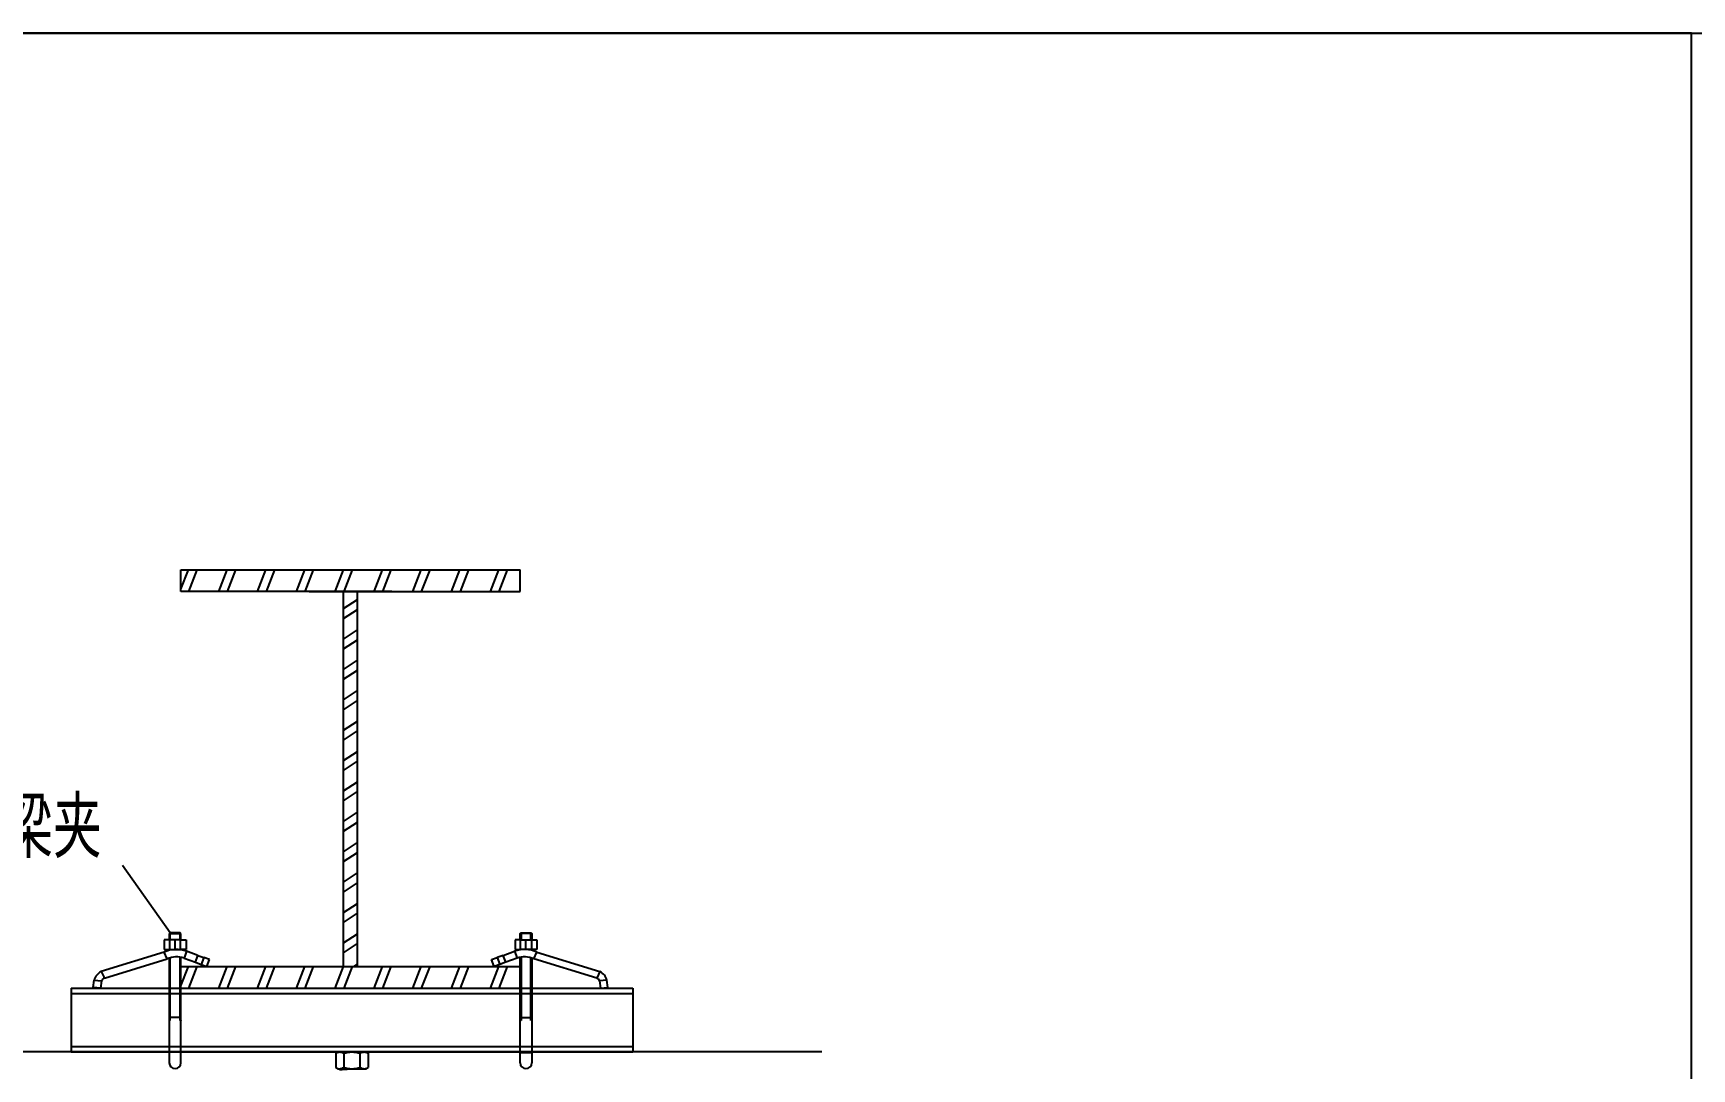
# Model space of a CAD drawing. Extents: x 27938 to 1507990, y 110129 to 923079.
# Drawn here: x 644956 to 655826, y 346485 to 353268 of the extents above; entities that cross this region are included whole.
import ezdxf

# ---------------------------------------------------------------- set-up
doc = ezdxf.new("R2010")
doc.units = 0
doc.header["$LTSCALE"] = 1000
doc.header["$MEASUREMENT"] = 0
doc.layers.add('W_DIM', color=4, linetype='Continuous')
doc.layers.add('walraven', color=7, linetype='Continuous')
doc.styles.get("Standard").update_dxf_attribs({"font": 'gbenor.shx', "bigfont": 'gbcbig.shx'})
doc.styles.add('wwp100', font='txt.shx', dxfattribs={"width": 0.7, "height": 400, "bigfont": 'hztxt.shx'})
doc.dimstyles.get("Standard").update_dxf_attribs({"dimtxt": 0.18, "dimasz": 0.18, "dimexe": 0.18, "dimexo": 0.0625, "dimgap": 0.09, "dimtad": 0, "dimtih": 1, "dimtoh": 1, "dimdec": 4, "dimzin": 0, "dimdsep": 46, "dimtxsty": 'Standard', "dimcen": 0.09, "dimadec": 0, "dimazin": 0, "dimtfac": 1, "dimtdec": 4, "dimtofl": 0, "dimtmove": 0, "dimatfit": 3, "dimfxl": 1, "dimtolj": 1, "dimtzin": 0, "dimarcsym": 0})

msp = doc.modelspace()

# ---------------------------------------------------------------- linework, layer by layer
at = {"color": 7}
for p, q in [((631747.7, 353268), (678564.6, 353268)), ((655824.9, 353268), (631747.7, 353268)), ((655824.9, 335847.7), (655824.9, 353268)), ((655824.9, 335847.7), (655824.9, 353268)), ((655824.9, 335847.7), (655824.9, 353268)), ((645204.3, 347013.1), (645204.3, 346595.7)), ((645924.5, 347013.1), (648147.6, 347013.1)), ((648886.2, 347013.1), (648886.2, 346595.7)), ((646953.6, 346485.8), (647136.9, 346485.8))]:
    msp.add_line(p, q, dxfattribs=at)
for p, q in [((645924.5, 349627.4), (645973.2, 349754.1)), ((645924.5, 349754.1), (648147.6, 349754.1)), ((645924.5, 349611.6), (645924.5, 349754.1)), ((645976.3, 349611.6), (646031.2, 349754.1)), ((646172.7, 349611.6), (646227.6, 349754.1)), ((646230.7, 349611.6), (646285.5, 349754.1)), ((646427.1, 349611.6), (646481.9, 349754.1)), ((646485, 349611.6), (646539.8, 349754.1)), ((646681.4, 349611.6), (646736.2, 349754.1)), ((646739.3, 349611.6), (646794.1, 349754.1)), ((646935.7, 349611.6), (646990.5, 349754.1)), ((646993.6, 349611.6), (647048.4, 349754.1)), ((647190, 349611.6), (647244.8, 349754.1)), ((647247.9, 349611.6), (647302.7, 349754.1)), ((647444.3, 349611.6), (647499.1, 349754.1)), ((647502.2, 349611.6), (647557, 349754.1)), ((647698.6, 349611.6), (647753.4, 349754.1)), ((647756.5, 349611.6), (647811.3, 349754.1)), ((647952.9, 349611.6), (648007.7, 349754.1)), ((648010.8, 349611.6), (648065.6, 349754.1)), ((648147.6, 349611.6), (648147.6, 349754.1)), ((646990.5, 347155.7), (646990.5, 349611.6)), ((647081.7, 347155.7), (647081.7, 349611.6)), ((646990.5, 349499), (647081.7, 349559.1)), ((646990.5, 349434.3), (647081.7, 349494.5)), ((646990.5, 349299.9), (647081.7, 349360.1)), ((646990.5, 349235.3), (647081.7, 349295.5)), ((646990.5, 349100.9), (647081.7, 349161.1)), ((646990.5, 349036.3), (647081.7, 349096.5)), ((646990.5, 348901.9), (647081.7, 348962)), ((646990.5, 348837.3), (647081.7, 348897.4)), ((646990.5, 348702.9), (647081.7, 348763)), ((646990.5, 348638.2), (647081.7, 348698.4)), ((646990.5, 348503.8), (647081.7, 348564)), ((646990.5, 348439.2), (647081.7, 348499.4)), ((646990.5, 348304.8), (647081.7, 348365)), ((646990.5, 348240.2), (647081.7, 348300.4)), ((646990.5, 348105.8), (647081.7, 348165.9)), ((646990.5, 348041.2), (647081.7, 348101.3)), ((646990.5, 347906.8), (647081.7, 347966.9)), ((646990.5, 347842.1), (647081.7, 347902.3)), ((646990.5, 347707.7), (647081.7, 347767.9)), ((646990.5, 347643.1), (647081.7, 347703.3)), ((646990.5, 347508.7), (647081.7, 347568.9)), ((646990.5, 347444.1), (647081.7, 347504.3)), ((646990.5, 347309.7), (647081.7, 347369.8)), ((646990.5, 347245.1), (647081.7, 347305.2)), ((645924.5, 347155.7), (648147.6, 347155.7)), ((645924.5, 347028.9), (645973.2, 347155.7)), ((645976.3, 347013.1), (646031.2, 347155.7)), ((646172.7, 347013.1), (646227.6, 347155.7)), ((646230.7, 347013.1), (646285.5, 347155.7)), ((646427.1, 347013.1), (646481.9, 347155.7)), ((646485, 347013.1), (646539.8, 347155.7)), ((646681.4, 347013.1), (646736.2, 347155.7)), ((646739.3, 347013.1), (646794.1, 347155.7)), ((646935.7, 347013.1), (646990.5, 347155.7)), ((646993.6, 347013.1), (647048.4, 347155.7)), ((647058.7, 347155.7), (647081.7, 347170.8)), ((647190, 347013.1), (647244.8, 347155.7)), ((647247.9, 347013.1), (647302.7, 347155.7)), ((647444.3, 347013.1), (647499.1, 347155.7)), ((647502.2, 347013.1), (647557, 347155.7)), ((647698.6, 347013.1), (647753.4, 347155.7)), ((647756.5, 347013.1), (647811.3, 347155.7)), ((647952.9, 347013.1), (648007.7, 347155.7)), ((648010.8, 347013.1), (648065.6, 347155.7))]:
    msp.add_line(p, q)
at = {"linetype": 'Continuous'}
for p, q in [((645204.3, 347013.1), (648886.2, 347013.1)), ((645204.3, 346977.5), (648886.2, 346977.5)), ((645204.3, 346631.4), (648886.2, 346631.4)), ((645204.3, 346595.7), (648886.2, 346595.7)), ((646939.5, 346587.5), (646953.6, 346595.7)), ((646939.5, 346587.5), (646939.5, 346494)), ((646953.6, 346595.7), (647136.9, 346595.7)), ((646992.4, 346587.5), (646992.4, 346494)), ((647098.1, 346587.5), (647098.1, 346494)), ((647151, 346587.5), (647136.9, 346595.7)), ((647151, 346587.5), (647151, 346494)), ((646953.6, 346485.8), (646939.5, 346494)), ((647136.9, 346485.8), (647151, 346494))]:
    msp.add_line(p, q, dxfattribs=at)
at = {"color": 2}
msp.add_line((637731.1, 346599.6), (650123.8, 346599.6), dxfattribs=at)
at = {"linetype": 'Continuous'}
for centre, start, end in [((646966, 346526.9), 262.59836, 263.36614), ((647124.5, 346526.9), 276.63385, 277.40314)]:
    msp.add_arc(centre, 41.2, start, end, dxfattribs=at)
for points, knots in [([(646939.5, 346587.5), (646943.6, 346589.9), (646952.1, 346594), (646961.4, 346595.7), (646965.9, 346595.7)], [0, 0, 0, 0, 0.5149312, 1, 1, 1, 1]), ([(646965.9, 346595.7), (646970.4, 346595.7), (646979.8, 346594), (646988.2, 346589.9), (646992.4, 346587.5)], [0, 0, 0, 0, 0.4850688, 1, 1, 1, 1]), ([(647098.1, 346587.5), (647102.3, 346589.9), (647110.7, 346594), (647120.1, 346595.7), (647124.6, 346595.7)], [0, 0, 0, 0, 0.5149312, 1, 1, 1, 1]), ([(647124.6, 346595.7), (647129.1, 346595.7), (647138.4, 346594), (647146.9, 346589.9), (647151, 346587.5)], [0, 0, 0, 0, 0.4850688, 1, 1, 1, 1]), ([(646939.5, 346494), (646941.2, 346493), (646947.9, 346489.4), (646955.2, 346486.8), (646960.7, 346486.1)], [0, 0, 0, 0, 0.2607399, 1, 1, 1, 1]), ([(647104.2, 346485.8), (647098.6, 346485.4), (647075.7, 346484.4), (647037, 346482.4), (646998.3, 346480.9), (646974.6, 346478.9), (646966.5, 346478.3), (646963.9, 346477.4)], [0.11280276, 0.11280276, 0.11280276, 0.11280276, 0.21833993, 0.54637953, 0.84847065, 0.94881238, 1, 1, 1, 1]), ([(646965.9, 346485.8), (646970.4, 346485.8), (646979.8, 346487.5), (646988.2, 346491.6), (646992.4, 346494)], [0, 0, 0, 0, 0.4850688, 1, 1, 1, 1]), ([(647031.4, 346485.8), (647027.1, 346485.6), (647005.5, 346484.8), (646983.7, 346484.4), (646966.6, 346481.7)], [0.58681215, 0.58681215, 0.58681215, 0.58681215, 0.66875117, 1, 1, 1, 1]), ([(647098.1, 346494), (647102.3, 346491.6), (647110.7, 346487.5), (647120.1, 346485.8), (647124.6, 346485.8)], [0, 0, 0, 0, 0.5149312, 1, 1, 1, 1]), ([(647129.8, 346486.1), (647131.6, 346486.4), (647139, 346487.8), (647146, 346491.1), (647151, 346494)], [0, 0, 0, 0, 0.2413187, 1, 1, 1, 1])]:
    msp.add_open_spline(points, degree=3, knots=knots, dxfattribs=at)
for points in [[(646992.4, 346587.5), (647009.5, 346592.5), (647027.4, 346595.7), (647045.3, 346595.7)], [(647045.3, 346595.7), (647063.1, 346595.7), (647081, 346592.5), (647098.1, 346587.5)], [(646982.4, 346485.8), (646977.4, 346485.4), (646972.4, 346484.8), (646967.4, 346484.1)], [(646992.4, 346494), (647009.5, 346489), (647027.4, 346485.8), (647045.3, 346485.8)], [(647045.3, 346485.8), (647063.1, 346485.8), (647081, 346489), (647098.1, 346494)]]:
    msp.add_open_spline(points, degree=3, dxfattribs=at)
at = {"layer": 'walraven'}
for p, q in [((647306.6, 349611.6), (645924.5, 349611.6)), ((646765.5, 349611.6), (648147.6, 349611.6))]:
    msp.add_line(p, q, dxfattribs=at)
at = {"layer": 'walraven', "color": 7, "linetype": 'Continuous'}
for p, q in [((645850.4, 347328.9), (645814.5, 347328.9)), ((645814.5, 347328.9), (645814.5, 347266.7)), ((645852.8, 347376.1), (645848, 347371.3)), ((645848, 347371.3), (645848, 347328.8)), ((645850.4, 347328.9), (645850.4, 347266.7)), ((645922.2, 347328.9), (645850.4, 347328.9)), ((645919.7, 347376.1), (645852.8, 347376.1)), ((645924.5, 347371.3), (645919.7, 347376.1)), ((645922.2, 347266.7), (645922.2, 347328.9)), ((645922.2, 347328.9), (645958, 347328.9)), ((645924.5, 347328.8), (645924.5, 347371.3)), ((645958, 347328.9), (645958, 347266.7)), ((648150, 347328.9), (648114.1, 347328.9)), ((648114.1, 347328.9), (648114.1, 347266.7)), ((648147.6, 347371.3), (648152.4, 347376.1)), ((648147.6, 347328.8), (648147.6, 347371.3)), ((648150, 347266.7), (648150, 347328.9)), ((648150, 347328.9), (648221.7, 347328.9)), ((648152.4, 347376.1), (648219.3, 347376.1)), ((648219.3, 347376.1), (648224.1, 347371.3)), ((648221.7, 347328.9), (648221.7, 347266.7)), ((648221.7, 347328.9), (648257.6, 347328.9)), ((648224.1, 347371.3), (648224.1, 347328.8)), ((648257.6, 347328.9), (648257.6, 347266.7)), ((645815.2, 347248.8), (645402.7, 347122.7)), ((645422.9, 347079.4), (645835.4, 347205.5)), ((645814.5, 347266.7), (645850.4, 347266.7)), ((645848, 347266.7), (645848, 347260.6)), ((645848, 347210.7), (645848, 346573.1)), ((645850.4, 347266.7), (645922.2, 347266.7)), ((645854.6, 347260.6), (645854.6, 347266.7)), ((645854.6, 346802.5), (645854.6, 347210.7)), ((645917.9, 347264.6), (645917.9, 347266.7)), ((645917.9, 347216), (645917.9, 346802.5)), ((645958, 347266.7), (645922.2, 347266.7)), ((645924.5, 347266.7), (645924.5, 347264.6)), ((645924.5, 346573.1), (645924.5, 347216)), ((645945, 347210.3), (646019.2, 347183.3)), ((646035.5, 347228.2), (645961.4, 347255.2)), ((646019.2, 347183.3), (646058.1, 347169.1)), ((646035.5, 347228.2), (646074.4, 347214)), ((646111.4, 347200.6), (646074.4, 347214)), ((646095, 347155.7), (646111.4, 347200.6)), ((647960.7, 347200.6), (647997.7, 347214)), ((647977.1, 347155.7), (647960.7, 347200.6)), ((648036.6, 347228.2), (647997.7, 347214)), ((648053, 347183.3), (648014.1, 347169.1)), ((648036.6, 347228.2), (648110.8, 347255.2)), ((648127.1, 347210.3), (648053, 347183.3)), ((648114.1, 347266.7), (648150, 347266.7)), ((648147.6, 347266.7), (648147.6, 347264.6)), ((648147.6, 346573.1), (648147.6, 347216)), ((648221.7, 347266.7), (648150, 347266.7)), ((648154.2, 347264.6), (648154.2, 347266.7)), ((648154.2, 347216), (648154.2, 346802.5)), ((648217.5, 347260.6), (648217.5, 347266.7)), ((648217.5, 346802.5), (648217.5, 347210.7)), ((648257.6, 347266.7), (648221.7, 347266.7)), ((648224.1, 347266.7), (648224.1, 347260.6)), ((648224.1, 347210.7), (648224.1, 346573.1)), ((648649.2, 347079.4), (648236.8, 347205.5)), ((648257, 347248.8), (648669.4, 347122.7)), ((646058.1, 347169.1), (646095, 347155.7)), ((648014.1, 347169.1), (647977.1, 347155.7)), ((645350.3, 347017.3), (645355.4, 347064.8)), ((645397.9, 347013.1), (645350.3, 347017.3)), ((645404.3, 347060.6), (645397.9, 347013.1)), ((648667.9, 347060.6), (648674.2, 347013.1)), ((648674.2, 347013.1), (648721.8, 347017.3)), ((648721.8, 347017.3), (648716.7, 347064.8)), ((645924.5, 346821.4), (645848, 346821.4)), ((645854.6, 346821.4), (645848, 346798.5)), ((645917.9, 346821.4), (645924.5, 346798.5)), ((648154.2, 346821.4), (648147.6, 346798.5)), ((648147.6, 346821.4), (648224.1, 346821.4)), ((648217.5, 346821.4), (648224.1, 346798.5)), ((645848, 346591.9), (645848, 346525)), ((645924.5, 346525), (645924.5, 346591.9)), ((648147.6, 346525), (648147.6, 346591.9)), ((648224.1, 346591.9), (648224.1, 346525))]:
    msp.add_line(p, q, dxfattribs=at)
at = {"layer": 'walraven', "color": 1, "linetype": 'Continuous'}
for p, q in [((645848, 347371.3), (645886.3, 347371.3)), ((645854.6, 347328.8), (645854.6, 347376.1)), ((645886.3, 347371.3), (645924.5, 347371.3)), ((645917.9, 347376.1), (645917.9, 347328.8)), ((648185.9, 347371.3), (648147.6, 347371.3)), ((648154.2, 347376.1), (648154.2, 347328.8)), ((648224.1, 347371.3), (648185.9, 347371.3)), ((648217.5, 347328.8), (648217.5, 347376.1)), ((645835.4, 347205.5), (645815.2, 347248.8)), ((645961.4, 347255.2), (645945, 347210.3)), ((646019.2, 347183.3), (646035.5, 347228.2)), ((646074.4, 347214), (646058.1, 347169.1)), ((647997.7, 347214), (648014.1, 347169.1)), ((648053, 347183.3), (648036.6, 347228.2)), ((648110.8, 347255.2), (648127.1, 347210.3)), ((648236.8, 347205.5), (648257, 347248.8)), ((645402.7, 347122.7), (645422.9, 347079.4)), ((648669.4, 347122.7), (648649.2, 347079.4)), ((645355.4, 347064.8), (645404.3, 347060.6)), ((648716.7, 347064.8), (648667.9, 347060.6)), ((648147.6, 346591.9), (648224.1, 346591.9))]:
    msp.add_line(p, q, dxfattribs=at)
at = {"layer": 'walraven', "color": 3, "linetype": 'Continuous'}
for p, q in [((645886.3, 347266.7), (645886.3, 347328.9)), ((648185.9, 347266.7), (648185.9, 347328.9))]:
    msp.add_line(p, q, dxfattribs=at)
at = {"layer": 'walraven', "color": 7, "linetype": 'Continuous'}
for centre, radius, start, end in [((645896, 347075.5), 191.2, 70, 115), ((645896, 347075.5), 143.4, 70, 115), ((648176.2, 347075.5), 191.2, 65, 110), ((648176.2, 347075.5), 143.4, 65, 110), ((645439.1, 347044.7), 86, 115, 166.46965), ((645439.1, 347044.7), 86, 115, 166.46965), ((645439.1, 347044.7), 38.2, 115, 155.50346), ((648633.1, 347044.7), 38.2, 24.49654, 65), ((648633.1, 347044.7), 86, 13.53035, 65), ((645886.3, 346525), 38.2, 180, 0), ((648185.9, 346525), 38.2, 180, 0)]:
    msp.add_arc(centre, radius, start, end, dxfattribs=at)

# ---------------------------------------------------------------- texts
at = {"layer": 'W_DIM', "color": 7, "style": 'wwp100', "width": 0.8}
msp.add_text('U型梁夹', height=400, dxfattribs=at).set_placement((644144, 347865.7))

# ---------------------------------------------------------------- leaders
at = {"color": 7}
msp.add_leader([(645854.6, 347376.1), (645540.7, 347817.3)], dimstyle='Standard', override={"dimgap": 100, "dimtad": 0}, dxfattribs=at)

doc.saveas('drawing.dxf')
